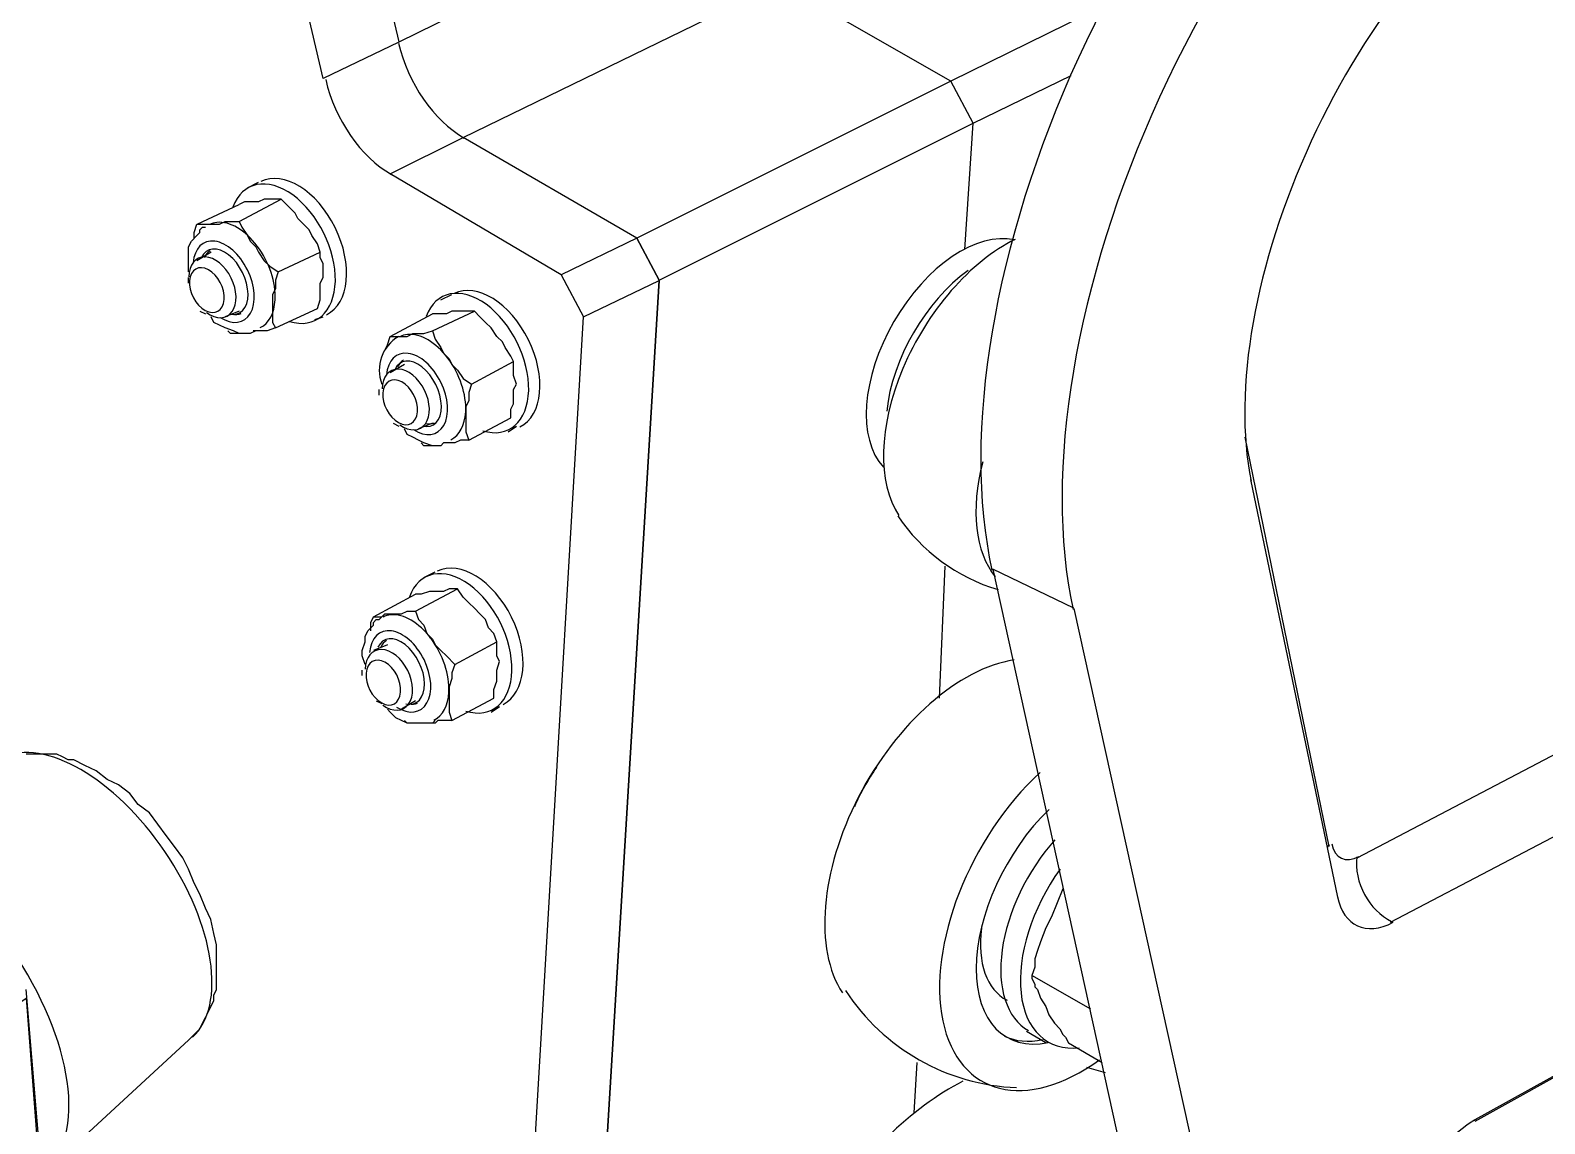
# Model space of a CAD drawing. Header units: inches. Extents: x 109 to 1721, y 29 to 669.
# Drawn here: x 1415.6 to 1426.86, y 310.2 to 318.33 of the extents above; entities that cross this region are included whole.
import ezdxf

# ---------------------------------------------------------------- set-up
doc = ezdxf.new("R2010")
doc.units = ezdxf.units.IN
doc.header["$LTSCALE"] = 0.0393700787401575
doc.header["$MEASUREMENT"] = 0
doc.layers.add('PDF3_Geometría', color=7, linetype='Continuous')

# ---------------------------------------------------------------- blocks, each defined once
blk = doc.blocks.new('OH3A1-1$-$ASSY$$CENTER$TUB_-_v2$-$copia1')
at = {"layer": 'PDF3_Geometría', "lineweight": -3}
for points in [[(15.33584594726562, 9.386666191948782), (15.42250908745659, 9.020014444986977)], [(15.44084337022569, 9.384999593098957), (15.36917961968316, 9.350001017252604), (15.40251159667968, 9.207506815592447), (15.38084581163194, 9.196673923068575), (15.4225107828776, 9.020014444986977)], [(15.40000915527343, 9.009180704752604), (15.31417931450738, 9.375832451714407)], [(15.51584201388888, 9.065838283962671), (15.42251247829861, 9.020006815592447)], [(15.44167921278211, 8.991673787434895), (15.5358420477973, 9.037505255805115)], [(15.59084404839409, 8.958340962727863), (15.59334394666884, 8.995839436848957), (15.58667755126953, 9.008338928222654), (15.53584628634982, 9.037504408094618)], [(15.59084404839409, 8.958340962727863), (15.59334394666884, 8.995839436848957), (15.58667755126953, 9.008338928222654), (15.53584628634982, 9.037504408094618)], [(15.63251071506076, 9.030838860405815), (15.58667924669054, 9.008339775933157)], [(15.4225107828776, 9.020005967881943), (15.40001169840494, 9.009173075358072)], [(15.58667670355903, 9.008338080512154), (15.49334716796875, 8.961673312717013), (15.50001356336805, 8.949173821343315), (15.59334309895833, 8.995838589138453)], [(15.59334479437934, 8.995839436848957), (15.6225102742513, 9.010005527072481)], [(15.70751953125, 8.777510748969183), (16.13250223795573, 9.000001695421005)], [(15.42001173231336, 8.98084004720052), (15.44167751736111, 8.99167293972439)], [(15.50001017252604, 8.949173821343315), (15.49334377712673, 8.961673312717013), (15.44167921278211, 8.991672092013888)], [(15.49334377712673, 8.961673312717013), (15.44167921278211, 8.991672092013888)], [(15.37751091851128, 8.97667270236545), (15.38084411621094, 8.978339301215275)], [(15.47084214952256, 8.95084042019314), (15.42001088460286, 8.980839199490015)], [(15.71751912434895, 8.758344014485674), (16.14250183105468, 8.980834960937498)], [(15.37501017252604, 8.966673109266493), (15.38750966389974, 8.973339504665796)], [(15.39834425184461, 8.94083997938368), (15.39917755126953, 8.943339877658419), (15.39917755126953, 8.945839775933157), (15.39917755126953, 8.948339674207899), (15.40001085069444, 8.950006273057724), (15.40001085069444, 8.951672871907553), (15.40001085069444, 8.954172770182291), (15.39917755126953, 8.955839369032118), (15.39917755126953, 8.957505967881943), (15.39834425184461, 8.960005866156681), (15.39667765299479, 8.962505764431421), (15.39584435356988, 8.96417236328125), (15.39417775472005, 8.965838962131075), (15.39251115587022, 8.9675055609809), (15.39167785644531, 8.969172159830727), (15.38917795817057, 8.971672058105465), (15.38751135932074, 8.973338656955294), (15.38584476047092, 8.973338656955294), (15.385011461046, 8.973338656955294), (15.38334486219618, 8.973338656955294), (15.38251156277127, 8.973338656955294), (15.38084496392144, 8.972505357530382), (15.37917836507161, 8.972505357530382), (15.37667846679687, 8.972505357530382), (15.37501186794704, 8.971672058105465)], [(15.36251152886284, 8.965839809841578), (15.37501102023654, 8.971672905815971)], [(15.3600107828776, 8.95167287190755), (15.3600107828776, 8.953339470757378), (15.3600107828776, 8.955839369032118), (15.3600107828776, 8.957505967881943), (15.3600107828776, 8.95917256673177), (15.36084408230252, 8.960839165581596), (15.36251068115234, 8.962505764431421), (15.36334398057725, 8.963339063856333), (15.36334398057725, 8.964172363281248), (15.36417728000217, 8.965005662706162), (15.36501057942708, 8.965005662706162)], [(15.36167738172743, 8.961673312717013), (15.36167738172743, 8.963339911566838), (15.36251068115234, 8.965839809841578), (15.36334398057725, 8.965839809841578), (15.36501057942708, 8.965839809841578), (15.36584387885199, 8.965839809841578), (15.36751047770182, 8.965839809841578)], [(15.36751132541232, 8.965838962131075), (15.36917792426215, 8.965838962131075), (15.37084452311198, 8.966672261555988), (15.3725111219618, 8.966672261555988), (15.37501102023654, 8.966672261555988), (15.37584431966146, 8.965005662706162), (15.37751091851128, 8.962505764431421), (15.37834421793619, 8.960839165581596), (15.38001081678602, 8.95917256673177)], [(15.38001166449652, 8.95917256673177), (15.38084496392144, 8.957505967881943), (15.38251156277127, 8.955006069607203), (15.38417816162109, 8.953339470757378), (15.38667805989583, 8.95167287190755), (15.38584476047092, 8.94917297363281), (15.38584476047092, 8.946673075358072), (15.385011461046, 8.94500647650824), (15.385011461046, 8.942506578233505), (15.385011461046, 8.940839979383677), (15.385011461046, 8.939173380533852), (15.385011461046, 8.936673482259113), (15.38584476047092, 8.935006883409287), (15.38334486219618, 8.934173583984373), (15.38167826334635, 8.934173583984373), (15.38084496392144, 8.934173583984373), (15.37917836507161, 8.934173583984373)], [(15.49334377712673, 8.961672465006508), (15.47084469265408, 8.950839572482638), (15.47751108805338, 8.93834008110894)], [(15.36667717827691, 8.957505967881943), (15.36251068115234, 8.955006069607203)], [(15.38667805989583, 8.95167287190755), (15.39917755126953, 8.957505967881943)], [(15.3600107828776, 8.948339674207899), (15.3600107828776, 8.950006273057724)], [(15.45501200358073, 8.55668046739366), (15.47751108805338, 8.938331604003906), (15.50001017252604, 8.949164496527779), (15.47584448920356, 8.552513970269096)], [(15.47584364149305, 8.552513970269096), (15.50000932481554, 8.949164496527775)], [(15.38584391276041, 8.935006035698782), (15.39834340413411, 8.940839131673174)], [(15.4350111219618, 8.943339029947916), (15.43834431966146, 8.945005628797743)], [(15.36334398057725, 8.940005832248263), (15.36501057942708, 8.93917253282335)], [(15.38084411621094, 8.934172736273865), (15.38001081678602, 8.934172736273865), (15.37834421793619, 8.933339436848957), (15.37751091851128, 8.933339436848957), (15.37667761908637, 8.933339436848957), (15.37501102023654, 8.933339436848957), (15.37334442138672, 8.934172736273865), (15.37084452311198, 8.935006035698782), (15.36917792426215, 8.935839335123697), (15.36751132541233, 8.936672634548607), (15.36667802598741, 8.938339233398436)], [(15.37501017252604, 8.940005832248263), (15.37084367540147, 8.938339233398436)], [(15.3975101047092, 8.937505933973524), (15.40001000298394, 8.938339233398438)], [(15.42001003689236, 8.932506137424044), (15.43250952826606, 8.93917253282335)], [(15.43251037597656, 8.934172736273865), (15.44500986735026, 8.940005832248263)], [(15.45584445529514, 8.908340454101562), (15.45584445529514, 8.910840352376303), (15.45667775472005, 8.912506951226128), (15.45667775472005, 8.915006849500868), (15.45667775472005, 8.916673448350693), (15.45751105414496, 8.918340047200521), (15.45667775472005, 8.920839945475258), (15.45667775472005, 8.922506544325087), (15.45667775472005, 8.925006442599825), (15.45584445529514, 8.926673041449654), (15.45417785644531, 8.92917293972439), (15.4533445570204, 8.930839538574215), (15.45167795817057, 8.932506137424044), (15.45001135932074, 8.935006035698782), (15.44834476047092, 8.936672634548607), (15.44667816162109, 8.938339233398438), (15.44501156277126, 8.940005832248263), (15.44334496392144, 8.940005832248263), (15.44251166449653, 8.940005832248263), (15.4408450656467, 8.940005832248263), (15.43917846679687, 8.940005832248263), (15.43834516737196, 8.940005832248263), (15.43667856852213, 8.93917253282335), (15.43417867024739, 8.93917253282335), (15.43251207139757, 8.93917253282335)], [(15.37501017252604, 8.933339436848957), (15.37417687310113, 8.933339436848957), (15.3725102742513, 8.933339436848957), (15.37167697482639, 8.934172736273865)], [(15.41834343804253, 8.928339640299477), (15.41917673746745, 8.930006239149305), (15.42001003689236, 8.932506137424044), (15.42084333631727, 8.932506137424044), (15.4225099351671, 8.932506137424044), (15.42334323459201, 8.932506137424044), (15.42500983344184, 8.932506137424044)], [(15.42501152886284, 8.932506137424044), (15.42667812771267, 8.933339436848957), (15.4283447265625, 8.933339436848957), (15.43001132541232, 8.933339436848957), (15.43251122368706, 8.934172736273865), (15.43334452311198, 8.93167283799913), (15.4350111219618, 8.92917293972439), (15.43584442138672, 8.927506340874565), (15.43751102023654, 8.925839742024738)], [(15.42417738172743, 8.924172295464407), (15.42001088460286, 8.921672397189669)], [(15.43751017252604, 8.925838894314232), (15.43834347195095, 8.924172295464407), (15.44001007080078, 8.922505696614582), (15.4416766696506, 8.92000579833984), (15.44417656792534, 8.918339199490015), (15.44334326850043, 8.915839301215275), (15.44334326850043, 8.913339402940537), (15.44250996907552, 8.911672804090712), (15.44250996907552, 8.910006205240883), (15.44250996907552, 8.907506306966145), (15.44250996907552, 8.905839708116318), (15.44250996907552, 8.904173109266493), (15.44334326850043, 8.901673210991753), (15.44084337022569, 8.901673210991753), (15.43917677137587, 8.900839911566838), (15.43834347195095, 8.900839911566838), (15.43667687310113, 8.900839911566838)], [(15.44417826334635, 8.91834004720052), (15.45667775472005, 8.925006442599825)], [(15.41667683919271, 8.915006001790363), (15.41667683919271, 8.91667260064019)], [(15.42084418402778, 8.906673007541231), (15.4225107828776, 8.905839708116318)], [(15.43834431966146, 8.900839911566838), (15.43751102023654, 8.900839911566838), (15.43584442138671, 8.900839911566838), (15.4350111219618, 8.900006612141924), (15.43417782253689, 8.900006612141924), (15.43251122368706, 8.900006612141924), (15.43001132541232, 8.900839911566838), (15.4283447265625, 8.901673210991753), (15.42667812771267, 8.902506510416666), (15.42501152886284, 8.903339809841578), (15.42417822943793, 8.905006408691404)], [(15.43251037597656, 8.906673007541231), (15.42834387885199, 8.905006408691404)], [(15.44334411621093, 8.901673210991753), (15.45584360758463, 8.908339606391056)], [(15.45501030815972, 8.904173109266493), (15.45751020643446, 8.905839708116318)], [(15.43251037597656, 8.900005764431421), (15.43167707655165, 8.900005764431421), (15.43001047770182, 8.900005764431421), (15.42917717827691, 8.900839063856337)], [(15.67417738172743, 8.902503967285156), (15.69917636447482, 8.78084225124783)], [(15.67584567599826, 8.890003628200953), (15.70167795817057, 8.765842013888888)], [(16.04417249891493, 8.866669548882378), (15.74251810709635, 8.699176364474825)], [(15.43001132541232, 8.86083984375), (15.43334452311198, 8.862506442599825)], [(15.58334350585937, 8.825007120768227), (15.5850101047092, 8.864172193739149)], [(15.58334350585937, 8.825007120768227), (15.5850101047092, 8.864172193739149)], [(15.62334357367621, 8.85167270236545), (15.59917789035373, 8.863338894314232)], [(15.59917873806423, 8.863334655761715), (15.65500979953342, 8.610011630588106)], [(15.41501024034288, 8.849172804090712), (15.42750973171657, 8.855839199490015)], [(15.45084296332465, 8.825007120768227), (15.45084296332465, 8.827507019042965), (15.45167626274956, 8.830006917317707), (15.45167626274956, 8.831673516167532), (15.45167626274956, 8.833340115017357), (15.45250956217448, 8.8358400132921), (15.45167626274956, 8.837506612141924), (15.45167626274956, 8.840006510416666), (15.45167626274956, 8.841673109266493), (15.45084296332465, 8.844173007541231), (15.44917636447482, 8.845839606391056), (15.44834306504991, 8.848339504665796), (15.44667646620008, 8.850006103515625), (15.44500986735026, 8.85167270236545), (15.44334326850043, 8.853339301215275), (15.4416766696506, 8.855005900065102), (15.44001007080078, 8.85750579833984), (15.43834347195095, 8.85750579833984), (15.43751017252604, 8.85750579833984), (15.43584357367621, 8.85667249891493), (15.43417697482639, 8.85667249891493), (15.43334367540147, 8.85667249891493), (15.43167707655165, 8.85667249891493), (15.42917717827691, 8.855839199490015), (15.42751057942708, 8.855839199490015)], [(15.42751057942708, 8.850839402940537), (15.44001007080078, 8.85750579833984)], [(16.03083801269531, 8.859169854058157), (15.74168311225043, 8.699176364474825)], [(15.42001003689236, 8.850006103515625), (15.42167663574218, 8.850006103515625), (15.42334323459201, 8.850006103515625), (15.42500983344184, 8.850839402940537), (15.42750973171658, 8.850839402940537), (15.42834303114149, 8.848339504665796), (15.43000962999132, 8.846672905815971), (15.43084292941623, 8.844173007541231), (15.43250952826606, 8.842506408691406)], [(15.62334526909722, 8.85166761610243), (15.6791763305664, 8.598344590928816)], [(15.41251118977864, 8.835006713867188), (15.41167789035373, 8.837506612141928), (15.41167789035373, 8.839173210991753), (15.41251118977864, 8.841673109266493), (15.41251118977864, 8.843339708116318), (15.41334448920356, 8.845006306966146), (15.41501108805338, 8.846672905815971), (15.41501108805338, 8.847506205240883), (15.4158443874783, 8.848339504665796), (15.41667768690321, 8.848339504665796), (15.41751098632812, 8.849172804090712)], [(15.41417778862847, 8.845006306966145), (15.41417778862847, 8.847506205240883), (15.41501108805338, 8.849172804090708), (15.4158443874783, 8.849172804090708), (15.41751098632812, 8.849172804090708), (15.41834428575304, 8.850006103515623), (15.42001088460286, 8.850006103515623)], [(15.43251037597656, 8.8425055609809), (15.43334367540147, 8.840838962131075), (15.4350102742513, 8.839172363281248), (15.43667687310113, 8.837505764431421), (15.43917677137587, 8.835005866156681), (15.43834347195095, 8.832505967881943), (15.43834347195095, 8.830839369032118), (15.43751017252604, 8.828339470757378), (15.43751017252604, 8.82667287190755), (15.43751017252604, 8.825006273057724), (15.43751017252604, 8.822506374782982), (15.43751017252604, 8.820839775933157), (15.43834347195095, 8.818339877658419), (15.43584357367621, 8.818339877658419), (15.43417697482639, 8.818339877658419), (15.43334367540147, 8.817506578233505), (15.43167707655165, 8.817506578233505)], [(15.43917846679687, 8.835006713867188), (15.45167795817057, 8.841673109266493)], [(15.41917758517795, 8.840838962131075), (15.41501108805338, 8.83917236328125)], [(15.41167704264323, 8.831672668457031), (15.41167704264323, 8.833339267306856)], [(15.4158443874783, 8.824172973632812), (15.41751098632812, 8.823339674207899)], [(15.42751057942708, 8.824172973632812), (15.42334408230251, 8.821673075358072)], [(15.43834431966146, 8.818339877658419), (15.45084381103515, 8.825006273057724)], [(15.43334282769097, 8.818339877658419), (15.43250952826606, 8.817506578233507), (15.43084292941623, 8.817506578233507), (15.43000962999132, 8.817506578233507), (15.4291763305664, 8.817506578233507), (15.42750973171658, 8.817506578233507), (15.42500983344184, 8.817506578233507), (15.42334323459201, 8.818339877658419), (15.42167663574218, 8.819173177083332), (15.42001003689236, 8.820839775933157), (15.41917673746745, 8.821673075358074)], [(15.45001051161024, 8.820839775933157), (15.45251040988498, 8.822506374782982)], [(15.42751057942708, 8.817506578233507), (15.42667728000217, 8.817506578233507), (15.42501068115234, 8.817506578233507), (15.42417738172743, 8.818339877658419)], [(15.31750996907552, 8.684175279405382), (15.36000823974609, 8.723340352376303), (15.36167483859592, 8.725006951226128), (15.36334143744574, 8.726673550075954), (15.36417473687066, 8.728340148925781), (15.36500803629557, 8.730006747775606), (15.36584133572048, 8.731673346625435), (15.3666746351454, 8.733339945475258), (15.36750793457031, 8.735006544325087), (15.36750793457031, 8.73667314317491), (15.36834123399522, 8.73833974202474), (15.36834123399522, 8.740006340874565), (15.36834123399522, 8.742506239149305), (15.36834123399522, 8.744172837999132), (15.36834123399522, 8.747506035698782), (15.36834123399522, 8.751672532823347), (15.36750793457031, 8.755005730523003), (15.3666746351454, 8.759172227647566), (15.36500803629557, 8.762505425347221), (15.36334143744574, 8.766671922471785), (15.36167483859592, 8.77000512017144), (15.36000823974609, 8.774171617296007), (15.35834164089626, 8.777504814995657), (15.35584174262153, 8.780838012695312), (15.35334184434679, 8.784171210394966), (15.35084194607205, 8.787504408094618), (15.34834204779731, 8.790837605794271), (15.34500885009765, 8.793337504069008), (15.34250895182291, 8.796670701768662), (15.33917575412326, 8.799170600043404), (15.33584255642361, 8.800837198893227), (15.33250935872396, 8.803337097167965), (15.3291761610243, 8.805003696017794), (15.32584296332465, 8.806670294867622), (15.32417636447482, 8.806670294867622), (15.322509765625, 8.807503594292532), (15.32084316677517, 8.808336893717447), (15.31917656792534, 8.808336893717447), (15.31750996907552, 8.808336893717447), (15.31501007080078, 8.808336893717447), (15.31334347195095, 8.808336893717447), (15.31167687310112, 8.808336893717447)], [(15.62001037597656, 8.768338521321613), (15.61834377712673, 8.764172024197048), (15.61667717827691, 8.760005527072481), (15.61501057942708, 8.75667232937283), (15.61334398057726, 8.752505832248263), (15.61251068115234, 8.750005933973522), (15.61167738172743, 8.747506035698782), (15.61167738172743, 8.745006137424044), (15.61084408230251, 8.742506239149302), (15.61084408230251, 8.74167293972439), (15.61167738172743, 8.740006340874565), (15.61167738172743, 8.739173041449652), (15.61251068115234, 8.738339742024738), (15.61334398057726, 8.735839843749998), (15.61501057942708, 8.733339945475258), (15.615843878852, 8.73084004720052), (15.61751047770182, 8.72834014892578), (15.61917707655165, 8.726673550075954), (15.62001037597656, 8.725006951226128), (15.62084367540147, 8.724173651801214), (15.62167697482639, 8.722507052951388), (15.63167656792534, 8.716673956976996)], [(15.31667751736111, 8.679173787434895), (15.31167772081163, 8.738338046603731)], [(15.62834337022569, 8.732506646050346), (15.61084408230251, 8.742506239149305)], [(15.22501288519965, 8.688338385687933), (15.23001268174913, 8.6800053914388), (15.31167602539062, 8.735836452907986), (15.3166758219401, 8.670839097764754), (15.34500800238715, 8.689171685112846), (15.35250769721137, 8.594175550672743)], [(15.61501057942708, 8.722506205240883), (15.60917748345269, 8.725839402940535)], [(15.57584465874566, 8.70167287190755), (15.57667795817057, 8.716672261555988)], [(15.57584465874566, 8.70167287190755), (15.57667795817057, 8.716672261555988)]]:
    blk.add_lwpolyline(points, dxfattribs=at)
for centre, radius, start, end in [((15.36909224228011, 8.95982874239161), 0.0065829056687496, 95.63813905423726, 116.1511600640262), ((15.42827443723425, 8.92250654432496), 0.0115417318326373, 119.9586705307919, 201.1612598144656), ((15.42575999402289, 8.926495069985751), 0.0065829056577847, 95.63813912193471, 116.1511601608737), ((15.6162581199864, 8.909590357122317), 0.0545829438439794, 213.8356832533151, 253.4953117460458), ((15.42075850206102, 8.843161736593691), 0.0065829057170728, 95.63813914629431, 116.1511600028622), ((15.62029600347937, 8.765385740428878), 0.0679903941503425, 144.9540305085623, 156.3193780274465), ((15.70936264113278, 8.771586434490661), 0.0140299819686919, 135.5376093048821, 139.8692350509405), ((15.60875888046197, 8.772921232401481), 0.0637479019906968, 213.1464626542567, 267.7697485686437), ((15.60712172473118, 8.631345068504237), 0.0861571337150029, 72.71868718206721, 76.56213802728838)]:
    blk.add_arc(centre, radius, start, end, dxfattribs=at)
for points in [[(15.72579956054687, 9.139954460991753), (15.68741735972616, 9.116540434050878), (15.64977258710077, 9.070139793116464), (15.62463597047827, 9.015260519507724)], [(15.74996609157986, 9.128287421332463), (15.71158389075915, 9.104873394391587), (15.67393911813375, 9.058472753457174), (15.64880250151125, 9.003593479848435)], [(15.76078287760416, 9.073039584689669), (15.73549305094931, 9.05742165349091), (15.71065083715714, 9.026763280299713), (15.69390376461432, 8.990500384515123)], [(15.42244974772135, 9.019690619574654), (15.42519923316107, 9.007780947579276), (15.43292725796169, 8.996623195224338), (15.44199505329471, 8.991470228841568)], [(15.42244974772135, 9.019690619574654), (15.42519923316107, 9.007780947579276), (15.43292725796169, 8.996623195224338), (15.44199505329471, 8.991470228841568)], [(15.62463597047827, 9.015260519507724), (15.59949899109374, 8.96038050218921), (15.58993820832719, 8.90372115157424), (15.59894328283861, 8.862996279255336)], [(15.4007822672526, 9.008856879340275), (15.40353175269232, 8.996947207344903), (15.41125977749294, 8.985789454989963), (15.42032757282596, 8.980636488607193)], [(15.64880250151125, 9.003593479848435), (15.62366552212673, 8.948713462529922), (15.61410473936017, 8.89205411191495), (15.62310981387159, 8.851329239596048)], [(15.69390376461432, 8.990500384515123), (15.67715594348695, 8.954237856681608), (15.67050945028686, 8.916717286828781), (15.67600957916386, 8.889486812949498)], [(15.40358638763428, 8.964847882588703), (15.39818309879642, 8.975781632963816), (15.38828475210402, 8.981917454613578), (15.38147693210178, 8.978553136189777)], [(15.39099800073136, 8.974540532476), (15.38344538407686, 8.979999842638438), (15.37591499143346, 8.978477607838313), (15.37320041396713, 8.97094200377464)], [(15.40365526549551, 8.948928099471617), (15.40390627966987, 8.958243842230898), (15.39855061552259, 8.969081222322252), (15.39099800073136, 8.974540532476)], [(15.38044060601128, 8.959362453884546), (15.3768709909651, 8.964101095835368), (15.37229860941569, 8.966776141908431), (15.36844604449802, 8.966378962622748)], [(15.40104336208767, 8.938959757486977), (15.40785118208991, 8.94232407591078), (15.40898967573378, 8.953914133707682), (15.40358638763428, 8.964847882588703)], [(15.60564846462673, 8.961165534125431), (15.59450000529819, 8.963762434853443), (15.57936567539639, 8.953528496000501), (15.56975631947708, 8.936895637638303)], [(15.367819366667, 8.960801456451412), (15.36427266581683, 8.961263698466617), (15.36171814849472, 8.95872325144344), (15.3613550092909, 8.954372257656521)], [(15.37192007684877, 8.956750830867556), (15.36859912088182, 8.9593518433041), (15.36523689042367, 8.959015730651222), (15.36382581541273, 8.955940771102904)], [(15.37752465205722, 8.95226323869493), (15.37520141537984, 8.956964392132226), (15.37136569038857, 8.960338096719317), (15.367819366667, 8.960801456451412)], [(15.38575575086805, 8.94340599907769), (15.38603795369466, 8.94854145113627), (15.38401258108351, 8.954624162885876), (15.38044221862327, 8.959362436405817)], [(15.60585530598958, 8.961300320095482), (15.59252261691623, 8.954847785101997), (15.57967881604004, 8.940102430302938), (15.57244219759453, 8.922942128625657)], [(15.3649215367635, 8.956113191604615), (15.36207443343268, 8.956199882931175), (15.36012560902532, 8.953844432083764), (15.36006484137641, 8.950243314107256)], [(15.36639912923177, 8.957961188422306), (15.36566295984056, 8.95752674399482), (15.36507057444254, 8.956838964462278), (15.36465832201639, 8.955940909067786)], [(15.37269627571106, 8.949858330620659), (15.37088878059387, 8.953515862358941), (15.36776789304945, 8.956026131100122), (15.3649215367635, 8.956113191604615)], [(15.37768442132738, 8.94508647134569), (15.37763552157084, 8.949304483837551), (15.375241402732, 8.954149069892036), (15.37192007684877, 8.956750830867556)], [(15.36591627248128, 8.952295027838813), (15.36307380104065, 8.953854456371731), (15.36055050468445, 8.952415078904892), (15.36028116904365, 8.949079895231456)], [(15.37057495117187, 8.943432278103296), (15.37084503385756, 8.946767830954657), (15.36875874392191, 8.95073559930589), (15.36591627248128, 8.952295027838813)], [(15.37294229634603, 8.93988289451599), (15.37460211478339, 8.942196836259628), (15.37450414000617, 8.946200051837497), (15.37269627571106, 8.949858330620659)], [(15.37841145049201, 8.939367991765339), (15.38019790267943, 8.942465795728895), (15.3798478887346, 8.947562085257635), (15.37752465205722, 8.95226323869493)], [(15.59182569715711, 8.952116224500868), (15.57920024681812, 8.942979624132578), (15.56926307910622, 8.925799011740153), (15.56763023356713, 8.910282717003293)], [(15.36028116904365, 8.949079895231456), (15.36001108635796, 8.945744342380099), (15.3620973762936, 8.941776574028863), (15.36493984773424, 8.940217145495941)], [(15.38998582628038, 8.936976114908852), (15.39762043868171, 8.934555850346882), (15.40340424982706, 8.939612355973985), (15.40365526549551, 8.948928099471617)], [(15.44849820418188, 8.942041007193883), (15.44094558752738, 8.94750031735632), (15.43341519488398, 8.945978082556193), (15.43070061741765, 8.938442478492524)], [(15.4610865910848, 8.93151505788167), (15.45568330224694, 8.942448808256783), (15.44578495555454, 8.948584629906547), (15.4389771355523, 8.945220311482746)], [(15.36493984773424, 8.940217145495941), (15.36778231917487, 8.938657716963025), (15.37030486848619, 8.940096725251937), (15.37057495117187, 8.943432278103296)], [(15.37212456597222, 8.93914794921875), (15.37542435561286, 8.938401026407877), (15.37773369026184, 8.940867711808945), (15.37768442132738, 8.94508647134569)], [(15.38133070203993, 8.935108608669703), (15.38393191231621, 8.936394086201984), (15.38553608555264, 8.93940181075202), (15.38575636906094, 8.943406150817871)], [(15.46115546894603, 8.916428574189503), (15.46140648312039, 8.925744316948784), (15.45605081897311, 8.936581697040133), (15.44849820418188, 8.942041007193883)], [(15.36532931857639, 8.939590454101562), (15.36822684902615, 8.937451279958088), (15.37128173086378, 8.937568583594429), (15.37294229634603, 8.93988289451599)], [(15.36937798394097, 8.938137478298607), (15.37305486382378, 8.935782997979057), (15.37662462043762, 8.936269071578977), (15.37841145049201, 8.939367991765339)], [(15.37295871310764, 8.93914794921875), (15.37392251735263, 8.938929919560753), (15.37482870398627, 8.938982710944282), (15.37562098842197, 8.939303604549833)], [(15.56975631947708, 8.936895637638303), (15.56014696283616, 8.920262779692754), (15.55883796986431, 8.902032816402645), (15.56665095413335, 8.893662395775053)], [(15.43710666232638, 8.926029629177515), (15.4335370472802, 8.930768271128336), (15.42896466573079, 8.933443317201398), (15.42511210081312, 8.933046137915717)], [(15.42531957011753, 8.92746778403388), (15.42177286926736, 8.927930026049083), (15.41921835194524, 8.9253895790259), (15.41885521274142, 8.921038585238986)], [(15.43502485550774, 8.918929566277397), (15.43270161883036, 8.923630719714692), (15.42886589383909, 8.927004424301781), (15.42531957011753, 8.92746778403388)], [(15.45854356553819, 8.905626932779947), (15.46535138554043, 8.908991251203746), (15.4664898791843, 8.920581309000651), (15.4610865910848, 8.93151505788167)], [(15.42242174021403, 8.922780366897582), (15.4195746368832, 8.92286705822415), (15.41762581247584, 8.920511607376733), (15.41756504482693, 8.916910489400227)], [(15.42942028029929, 8.923418006160524), (15.42609932433234, 8.926019018597072), (15.42273709387419, 8.92568290594419), (15.42132601886325, 8.922607946395871)], [(15.42389933268229, 8.92546166314019), (15.42316316329108, 8.9250272187127), (15.42257077789306, 8.924339439180162), (15.42215852546692, 8.92344138378567)], [(15.43019647916158, 8.916525505913627), (15.42838898404439, 8.920183037651908), (15.42526809649997, 8.922693306393091), (15.42242174021403, 8.922780366897582)], [(15.4351846247779, 8.911753646638658), (15.43513572502136, 8.91597165913052), (15.43274160618252, 8.920816245185005), (15.42942028029929, 8.923418006160524)], [(15.44242180718316, 8.910073174370657), (15.44270401000976, 8.915208626429237), (15.44067863739861, 8.921291338178845), (15.43710827493837, 8.926029611698786)], [(15.57244219759453, 8.922942128625657), (15.56520444234212, 8.905781525505912), (15.56475134869385, 8.888995149995592), (15.5712633467848, 8.879273180770026)], [(15.42341478051079, 8.918961355421278), (15.42057230907016, 8.920520783954196), (15.41804901271396, 8.919081406487358), (15.41777967707316, 8.915746222813922)], [(15.42807345920139, 8.910098605685763), (15.42834354188707, 8.913434158537118), (15.42625725195143, 8.917401926888356), (15.42341478051079, 8.918961355421278)], [(15.43591165394253, 8.906034319347802), (15.43769810612996, 8.909132123311357), (15.43734809218512, 8.9142284128401), (15.43502485550774, 8.918929566277397)], [(15.41777967707316, 8.915746222813922), (15.41750959438747, 8.912410669962563), (15.41959588432312, 8.908442901611325), (15.42243835576375, 8.906883473078407)], [(15.43044249979655, 8.906550069808956), (15.43210231823391, 8.908864011552597), (15.43200434345669, 8.912867227130462), (15.43019647916158, 8.916525505913627)], [(15.4474860297309, 8.904476589626732), (15.45512064213223, 8.902056325064764), (15.46090445327759, 8.907112830691865), (15.46115546894603, 8.916428574189503)], [(15.42243835576375, 8.906883473078407), (15.42528082720438, 8.905324044545488), (15.4278033765157, 8.9067630528344), (15.42807345920139, 8.910098605685763)], [(15.42962476942274, 8.905815124511715), (15.43292455906338, 8.905068201700846), (15.43523389371236, 8.90753488710191), (15.4351846247779, 8.911753646638658)], [(15.43799675835503, 8.901774936252169), (15.44059796863132, 8.903060413784447), (15.44220214186774, 8.906068138334485), (15.44242242537604, 8.910072478400336)], [(15.42282952202691, 8.906257629394531), (15.42572705247667, 8.904118455251057), (15.4287819343143, 8.904235758887399), (15.43044249979655, 8.906550069808956)], [(15.42687818739149, 8.904803805881075), (15.4305550672743, 8.902449325561522), (15.43412482388814, 8.902935399161443), (15.43591165394253, 8.906034319347802)], [(15.43045891655816, 8.906647576226128), (15.43142272080315, 8.906429546568125), (15.43232890743679, 8.906482337951658), (15.43312119187249, 8.906803231557207)], [(15.59618462456597, 8.895180596245657), (15.5925449968906, 8.880973791208055), (15.59391440371026, 8.868403596792431), (15.59990027140214, 8.861069686598883)], [(15.45608679453532, 8.849015023973251), (15.45068350569746, 8.859948774348364), (15.44078515900506, 8.866084595998128), (15.43397733900282, 8.862720277574322)], [(15.4434984076324, 8.858707673860547), (15.4359457909779, 8.864166984022987), (15.4284153983345, 8.862644749222861), (15.42570082086817, 8.85510914515919)], [(15.45615567239655, 8.833095240856167), (15.45640668657091, 8.84241098361545), (15.45105102242364, 8.8532483637068), (15.4434984076324, 8.858707673860547)], [(15.43210686577691, 8.842696295844181), (15.42853725073072, 8.847434937795002), (15.42396486918131, 8.850109983868068), (15.42011230426364, 8.849712804582383)], [(15.45354376898871, 8.823126898871525), (15.46035158899095, 8.82649121729533), (15.46149008263482, 8.83808127509223), (15.45608679453532, 8.849015023973251)], [(15.42031977356804, 8.844968597835964), (15.41677307271787, 8.845430839851167), (15.41421855539576, 8.84289039282799), (15.41385541619195, 8.838539399041068)], [(15.42442048374981, 8.840917972252102), (15.42109952778286, 8.84351898468865), (15.41773729732471, 8.843182872035769), (15.41632622231377, 8.840107912487452)], [(15.41889953613281, 8.842128329806856), (15.4181633667416, 8.841693885379367), (15.41757098134359, 8.84100610584683), (15.41715872891744, 8.840108050452338)], [(15.43002505895826, 8.83643038007948), (15.42770182228088, 8.841131533516773), (15.42386609728961, 8.844505238103865), (15.42031977356804, 8.844968597835964)], [(15.43742201063368, 8.826739841037325), (15.43770421346028, 8.831875293095905), (15.43567884084913, 8.837958004845511), (15.43210847838889, 8.842696278365453)], [(15.41742194366455, 8.839447033564248), (15.41457484033372, 8.839533724890813), (15.41262601592636, 8.837178274043401), (15.41256524827745, 8.833577156066895)], [(15.41841498396131, 8.835628022087946), (15.41557251252068, 8.837187450620863), (15.41304921616448, 8.835748073154026), (15.41277988052368, 8.83241288948059)], [(15.4251966826121, 8.833192172580295), (15.42338918749491, 8.836849704318574), (15.42026829995049, 8.839359973059757), (15.41742194366455, 8.839447033564248)], [(15.43018482822842, 8.829253612730238), (15.43013592847188, 8.8334716252221), (15.42774180963303, 8.838316211276585), (15.42442048374981, 8.840917972252102)], [(15.42307366265191, 8.82676527235243), (15.42334374533759, 8.83010082520379), (15.42125745540195, 8.834068593555024), (15.41841498396131, 8.835628022087946)], [(15.42544270324707, 8.823216736475626), (15.42710252168443, 8.825530678219264), (15.42700454690721, 8.82953389379713), (15.4251966826121, 8.833192172580295)], [(15.43091185739305, 8.823535133149885), (15.43269830958048, 8.826632937113443), (15.43234829563564, 8.831729226642182), (15.43002505895826, 8.83643038007948)], [(15.44248623318142, 8.8211432562934), (15.45012084558275, 8.818722991731429), (15.45590465672811, 8.823779497358533), (15.45615567239655, 8.833095240856167)], [(15.60554673936632, 8.836335076226128), (15.5890689631568, 8.833859640545313), (15.57062874716864, 8.817634445080648), (15.55926142736244, 8.795610032310272)], [(15.41277988052368, 8.83241288948059), (15.412509797838, 8.82907733662923), (15.41459608777364, 8.825109568277995), (15.41743855921427, 8.823550139745075)], [(15.42462497287326, 8.823315090603296), (15.4279247625139, 8.822568167792426), (15.43023409716288, 8.825034853193491), (15.43018482822842, 8.829253612730238)], [(15.41743855921427, 8.823550139745075), (15.4202810306549, 8.821990711212157), (15.42280357996622, 8.82342971950107), (15.42307366265191, 8.82676527235243)], [(15.43299696180555, 8.818441602918837), (15.43559817208184, 8.819727080451118), (15.43720234531826, 8.822734805001152), (15.43742262882656, 8.826739145067002)], [(15.41782972547743, 8.822924296061197), (15.42072725592719, 8.820785121917725), (15.42378213776482, 8.820902425554062), (15.42544270324707, 8.823216736475626)], [(15.42187839084201, 8.822304619683157), (15.42555527072482, 8.819950139363606), (15.42912502733866, 8.820436212963523), (15.43091185739305, 8.823535133149885)], [(15.42545912000868, 8.823314242892794), (15.42642292425367, 8.823096213234797), (15.42732911088731, 8.823149004618328), (15.42812139532301, 8.823469898223877)], [(15.35296452802255, 8.779351301140043), (15.33815390391646, 8.801128478421319), (15.31711093907059, 8.813300293127481), (15.30466642219162, 8.807286397191787)], [(15.61324055989583, 8.80286153157552), (15.59227546330325, 8.783491459405896), (15.57969432740868, 8.751395727726406), (15.58432478103277, 8.72909179533577)], [(15.55926142736244, 8.795610032310272), (15.54789483328565, 8.773585208201302), (15.54598194846746, 8.750375724312887), (15.55446142081642, 8.737355500315982)], [(15.61593627929687, 8.791921827528212), (15.60306822035047, 8.779511036343045), (15.59431189665497, 8.760421761741426), (15.59424694252014, 8.744638604270087)], [(15.36119588216146, 8.724166870117188), (15.37136220253838, 8.733530570136177), (15.36777561929491, 8.757573436948986), (15.35296452802255, 8.779351301140043)], [(15.61767239040798, 8.782865736219618), (15.60940402264065, 8.773631379233464), (15.60354831590313, 8.761411573959986), (15.6019813141365, 8.750118766063052)], [(15.69999694824218, 8.781633165147566), (15.70089105372958, 8.777315052456327), (15.70409780438741, 8.775844480302597), (15.70808595021565, 8.777922122531468)], [(15.61919657389323, 8.774151272243923), (15.61084994867113, 8.762513348473442), (15.60640048725679, 8.748402993182076), (15.60758996199841, 8.737344854016833)], [(15.70745510525173, 8.777813381618923), (15.706477619595, 8.770381608751086), (15.71112049827067, 8.761795413437737), (15.71782544793023, 8.75863402557373)], [(15.70170593261719, 8.765965779622395), (15.70358145523071, 8.75718248494466), (15.71016237873501, 8.75416069793701), (15.71830770885192, 8.758342303861404)], [(15.59583197699653, 8.75661129421658), (15.59451972368028, 8.746312221103242), (15.59736477512783, 8.738284504996406), (15.60342221929317, 8.73519603558413)], [(15.3167249891493, 8.684071011013454), (15.32994502136463, 8.694268093365771), (15.32578068229908, 8.723762409678775), (15.30738748245938, 8.750193923366758)], [(15.6019813141365, 8.750118766063052), (15.60041431320317, 8.738825959609345), (15.60333213297526, 8.729879667070177), (15.60980139859517, 8.726144402398003)], [(15.59424694252014, 8.744638604270087), (15.59418157745764, 8.728854721794338), (15.60282312626308, 8.71996703063117), (15.61565080832672, 8.72262421995375)], [(15.60758996199841, 8.737344854016833), (15.60877943549008, 8.72628671268675), (15.61541863663419, 8.720041140921698), (15.62490788967683, 8.721053055531183)], [(15.58432478103277, 8.72909179533577), (15.5889545133508, 8.706788280397838), (15.6092451320858, 8.701746919823325), (15.63096008179558, 8.717504992598638)], [(15.60265265570746, 8.724511888292097), (15.60592008442348, 8.722943474451702), (15.6097912765079, 8.722585632536147), (15.61400741789076, 8.723463401370577)], [(15.59029981825086, 8.711114671495222), (15.57493022982279, 8.70329789967007), (15.55985710758633, 8.688500594880846), (15.5484484913099, 8.670029680425644)], [(15.74289279513888, 8.699745178222656), (15.73555805460611, 8.695749389648437), (15.7283166262864, 8.686653088351992), (15.72404319158681, 8.676065454282549)]]:
    blk.add_open_spline(points, degree=3, dxfattribs=at)

msp = doc.modelspace()

# ---------------------------------------------------------------- block references
at = {"xscale": 25, "yscale": 25, "zscale": 25}
msp.add_blockref('OH3A1-1$-$ASSY$$CENTER$TUB_-_v2$-$copia1', (1032.779706636086, 92.74013431403807), dxfattribs=at)

doc.saveas('drawing.dxf')
